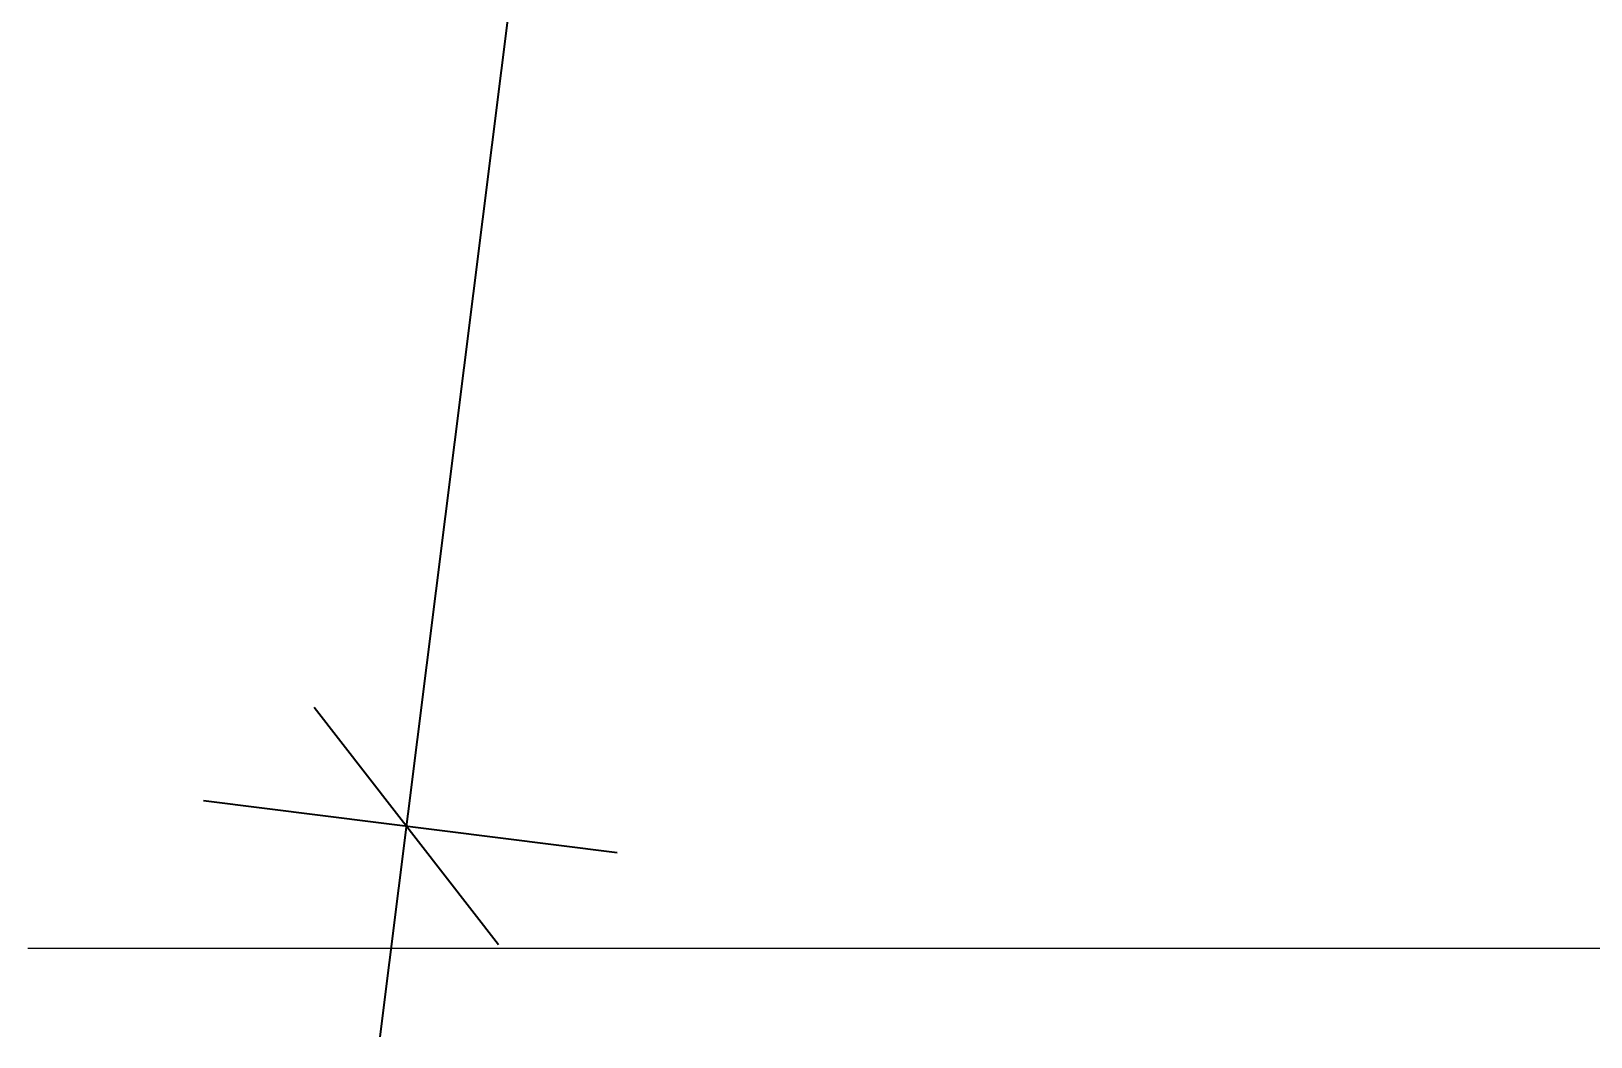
# Model space of a CAD drawing. Header units: millimetres. Extents: x -39027 to 364494, y -35256 to 94895.
# Drawn here: x 180652 to 184321, y 80277 to 82642 of the extents above; entities that cross this region are included whole.
import ezdxf

# ---------------------------------------------------------------- set-up
doc = ezdxf.new("R2010")
doc.units = ezdxf.units.MM
doc.header["$LTSCALE"] = 25
doc.header["$PDMODE"] = 3
doc.layers.add('A-ANNO-DIMS', color=211, linetype='Continuous', lineweight=5)
doc.layers.add('A-DETL-MBND', color=4, linetype='Continuous', lineweight=13)
doc.styles.add('ISOCPEUR', font='isocpeur.ttf', dxfattribs={"width": 0.75, "height": 500})
doc.dimstyles.new('BG_STANDARD_5_Rounding_Trans', dxfattribs={"dimscale": 304.8, "dimtxt": 500, "dimasz": 1.64042, "dimexe": 1.64042, "dimexo": 0.0625, "dimgap": 0.131234, "dimtad": 1, "dimdec": 0, "dimrnd": 5, "dimzin": 0, "dimdsep": 46, "dimtxsty": 'ISOCPEUR', "dimblk1": 'OBLIQUE', "dimblk2": 'OBLIQUE', "dimsah": 1, "dimcen": 0.09, "dimdle": 1.64042, "dimazin": 0, "dimtfac": 1, "dimtdec": 4, "dimtix": 1, "dimtmove": 0, "dimatfit": 3, "dimfxl": 3.28084, "dimfxlon": 1, "dimtvp": 1, "dimtolj": 1, "dimtzin": 0, "dimarcsym": 2})

# ---------------------------------------------------------------- blocks, each defined once
blk = doc.blocks.new('_Oblique')
at = {"color": 0, "linetype": 'ByBlock', "lineweight": -2}
blk.add_line((-0.5, -0.5), (0.5, 0.5), dxfattribs=at)
blk = doc.blocks.new('*D1218')
at = {"layer": 'A-ANNO-DIMS', "color": 0, "lineweight": -2, "transparency": 16777216}
for p, q in [((182220.5, 86230.7), (181472.3, 80276.9)), ((181681, 85794.5), (182654.3, 85672.2)), ((181057.5, 80833), (182030.8, 80710.6))]:
    blk.add_line(p, q, dxfattribs=at)
at = {"layer": 'Defpoints', "color": 0, "transparency": 16777216}
for p in [(181662.1, 85796.9), (181038.6, 80835.3), (181534.7, 80773)]:
    blk.add_point(p, dxfattribs=at)
at = {"layer": 'A-ANNO-DIMS', "color": 0, "lineweight": -2, "transparency": 16777216, "xscale": 500.0000000000001, "yscale": 500.0000000000001, "zscale": 500.0000000000001}
for p, rotation in [((182158.2, 85734.6), 82.83717220398259), ((181534.7, 80773), 262.8371722039826)]:
    blk.add_blockref('_Oblique', p, dxfattribs=dict(at, rotation=rotation))
at = {"layer": 'A-ANNO-DIMS', "color": 0, "transparency": 16777216, "insert": (181558.7, 83289.9), "char_height": 500, "attachment_point": 5, "rotation": 82.8372, "style": 'ISOCPEUR'}
blk.add_mtext('\\A1;5000', dxfattribs=at)

msp = doc.modelspace()

# ---------------------------------------------------------------- linework, layer by layer
at = {"layer": 'A-DETL-MBND', "lineweight": 5}
msp.add_line((188591.2, 80484.9), (180644, 80484.9), dxfattribs=at)

# ---------------------------------------------------------------- dimensions: what is measured, and where the dimension line sits
at = {"layer": 'A-ANNO-DIMS'}
dim = msp.add_linear_dim(base=(181534.7, 80773), p1=(181662.1, 85796.9), p2=(181038.6, 80835.3), angle=82.8372, dimstyle='BG_STANDARD_5_Rounding_Trans', override={"dimpost": '<>', "dimfxl": 5000.618848}, dxfattribs=at)
dim.commit()
dim.dimension.update_dxf_attribs({"geometry": '*D1218', "text_midpoint": (181558.7, 83289.9)})

doc.saveas('drawing.dxf')
